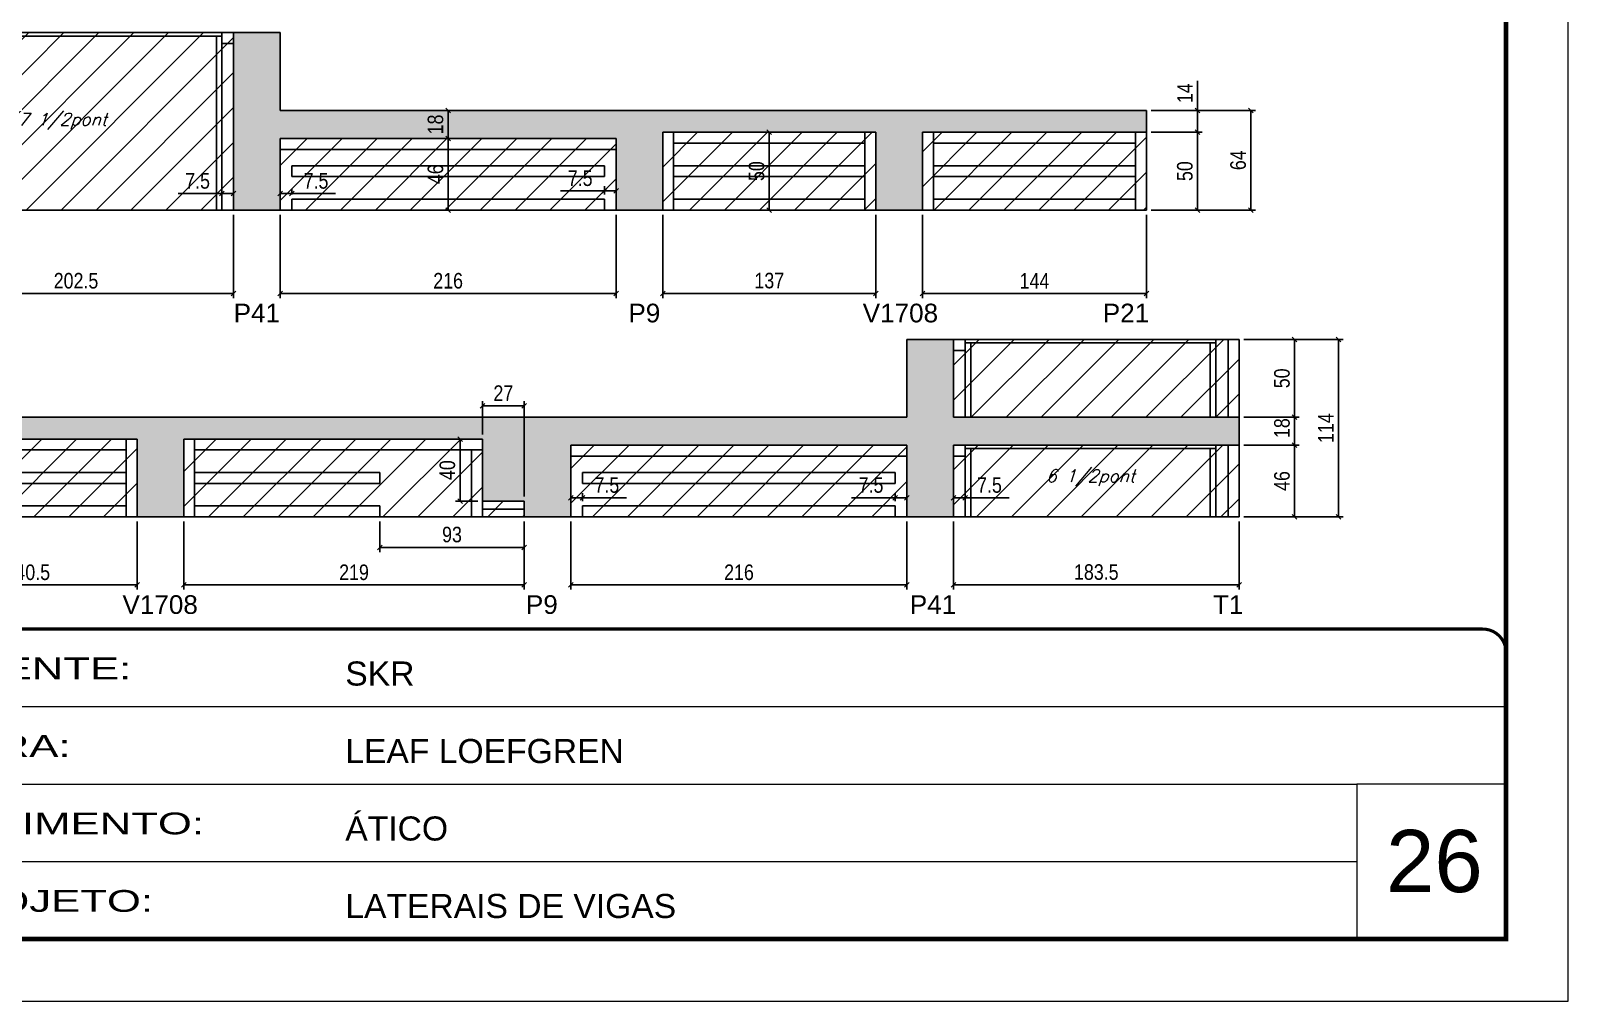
# Model space of a CAD drawing. Extents: x 3309 to 10008, y -2522 to 14608.
# Drawn here: x 5404 to 6393, y 6666 to 7290 of the extents above; entities that cross this region are included whole.
import ezdxf

# ---------------------------------------------------------------- set-up
doc = ezdxf.new("R2010")
doc.units = 0
doc.linetypes.add('CONTINUO', pattern=[0])
doc.linetypes.add('DASHED', pattern=[0.75, 0.5, -0.25])
for name, color, linetype in [('5', 5, 'Continuous'), ('COTA', 241, 'Continuous'), ('Painéis', 200, 'Continuous'), ('SARR_2.2x10', 60, 'Continuous'), ('SARR_2.2x7', 40, 'Continuous'), ('SARR_3.5x7', 81, 'Continuous'), ('texto', 7, 'Continuous')]:
    doc.layers.add(name, color=color, linetype=linetype)
for name, color, linetype, lineweight in [('CARIMBO', 255, 'Continuous', 9), ('Folhas', 255, 'Continuous', 9), ('Hachura', 251, 'Continuous', 9), ('SARRAFO DE PRESSAO', 251, 'DASHED', 9)]:
    doc.layers.add(name, color=color, linetype=linetype, lineweight=lineweight)
doc.styles.add('ARIAL', font='arial.ttf')
doc.styles.add('COTA TECNICA', font='techl___.ttf', dxfattribs={"height": 10})
doc.styles.add('Romans', font='romans.shx')
doc.styles.get("Standard").update_dxf_attribs({"font": 'arial.ttf'})
doc.styles.add('Tecnologia', font='')
doc.styles.get('Tecnologia').set_extended_font_data('Forgotten Futurist')
doc.dimstyles.new('PAINEL', dxfattribs={"dimtxt": 10, "dimasz": 3, "dimexe": 3, "dimexo": 3, "dimgap": 3, "dimtad": 1, "dimdec": 1, "dimzin": 12, "dimdsep": 46, "dimtxsty": 'COTA TECNICA', "dimblk1": 'OBLIQUE', "dimblk2": 'OBLIQUE', "dimsah": 1, "dimcen": 0.9, "dimclrd": 4, "dimclre": 4, "dimclrt": 240, "dimadec": 1, "dimazin": 3, "dimtfac": 1, "dimtdec": 1, "dimtmove": 0, "dimatfit": 3, "dimfxl": 1, "dimtolj": 1, "dimtzin": 12, "dimarcsym": 0})

# ---------------------------------------------------------------- blocks, each defined once
blk = doc.blocks.new('9999999999')
at = {"color": 30, "linetype": 'CONTINUO'}
for p, q in [((98564.56, 34379.64), (99583.98, 34379.64)), ((98564.56, 34329.83), (99487.98, 34329.83)), ((99583.98, 34329.83), (99487.98, 34329.83)), ((99487.98, 34329.83), (99487.98, 34230.21)), ((98564.56, 34280.02), (99487.98, 34280.02))]:
    blk.add_line(p, q, dxfattribs=at)
at = {"color": 30, "linetype": 'CONTINUO', "const_width": 2}
blk.add_lwpolyline([(99583.98, 34230.21), (99583.98, 34414.45, 0.414214), (99568.98, 34429.45), (98228.98, 34429.45, 0.414214), (98213.98, 34414.45), (98213.98, 34245.21, 0.414214), (98228.98, 34230.21), (99583.98, 34230.21)], format="xyb", dxfattribs=at)
at = {"layer": 'Folhas'}
blk.add_lwpolyline([(98138.98, 34190.21), (99623.98, 34190.21), (99623.98, 35240.21), (98138.98, 35240.21)], close=True, dxfattribs=at)
at = {"layer": 'Folhas', "color": 30, "const_width": 3}
blk.add_lwpolyline([(98213.98, 34230.21), (99583.98, 34230.21), (99583.98, 35200.21), (98213.98, 35200.21)], close=True, dxfattribs=at)
at = {"color": 7, "linetype": 'Continuous', "ltscale": 5, "style": 'ARIAL'}
for s, height, p in [('SKR', 15.483, (98837.68, 34393.13)), ('LEAF LOEFGREN', 15.4829, (98837.68, 34343.32)), ('ÁTICO', 15.483, (98837.68, 34293.51)), ('LATERAIS DE VIGAS', 15.4829, (98837.68, 34243.7))]:
    blk.add_text(s, height=height, dxfattribs=at).set_placement(p)
at = {"layer": 'Folhas', "color": 7, "style": 'Tecnologia', "width": 1.5}
for s, p in [('CLIENTE:', (98573.65, 34397.17)), ('OBRA:', (98573.65, 34347.31)), ('PAVIMENTO:', (98573.65, 34297.5)), ('PROJETO:', (98573.65, 34247.69))]:
    blk.add_text(s, height=14, dxfattribs=at).set_placement(p)
blk = doc.blocks.new('_Oblique')
at = {"color": 0, "linetype": 'ByBlock', "lineweight": -2}
blk.add_line((-0.5, -0.5), (0.5, 0.5), dxfattribs=at)
blk = doc.blocks.new('*D3385')
at = {"layer": 'COTA', "color": 4, "lineweight": -2, "transparency": 16777216}
for p, q in [((5332.18, 7172.01), (5332.18, 7118.38)), ((5534.68, 7172.01), (5534.68, 7118.38)), ((5332.18, 7121.38), (5534.68, 7121.38))]:
    blk.add_line(p, q, dxfattribs=at)
at = {"layer": 'Defpoints', "color": 0, "transparency": 16777216}
for p in [(5332.18, 7175.01), (5534.68, 7175.01), (5534.68, 7121.38)]:
    blk.add_point(p, dxfattribs=at)
at = {"layer": 'COTA', "color": 4, "lineweight": -2, "transparency": 16777216, "xscale": 3, "yscale": 3, "zscale": 3, "rotation": 180}
blk.add_blockref('_Oblique', (5332.18, 7121.38), dxfattribs=at)
at = {"layer": 'COTA', "color": 4, "lineweight": -2, "transparency": 16777216, "xscale": 3, "yscale": 3, "zscale": 3}
blk.add_blockref('_Oblique', (5534.68, 7121.38), dxfattribs=at)
at = {"layer": 'COTA', "color": 240, "transparency": 16777216, "insert": (5433.43, 7129.49), "char_height": 10, "attachment_point": 5, "style": 'COTA TECNICA'}
blk.add_mtext('\\A1;202.5', dxfattribs=at)
blk = doc.blocks.new('*D3387')
at = {"layer": 'COTA', "color": 4, "lineweight": -2, "transparency": 16777216}
for p, q in [((5564.68, 7172.01), (5564.68, 7118.38)), ((5780.68, 7172.01), (5780.68, 7118.38)), ((5780.68, 7121.38), (5564.68, 7121.38))]:
    blk.add_line(p, q, dxfattribs=at)
at = {"layer": 'Defpoints', "color": 0, "transparency": 16777216}
for p in [(5564.68, 7175.01), (5780.68, 7175.01), (5564.68, 7121.38)]:
    blk.add_point(p, dxfattribs=at)
at = {"layer": 'COTA', "color": 4, "lineweight": -2, "transparency": 16777216, "xscale": 3, "yscale": 3, "zscale": 3, "rotation": 180}
blk.add_blockref('_Oblique', (5564.68, 7121.38), dxfattribs=at)
at = {"layer": 'COTA', "color": 4, "lineweight": -2, "transparency": 16777216, "xscale": 3, "yscale": 3, "zscale": 3}
blk.add_blockref('_Oblique', (5780.68, 7121.38), dxfattribs=at)
at = {"layer": 'COTA', "color": 240, "transparency": 16777216, "insert": (5672.68, 7129.48), "char_height": 10, "attachment_point": 5, "style": 'COTA TECNICA'}
blk.add_mtext('\\A1;216', dxfattribs=at)
blk = doc.blocks.new('*D3388')
at = {"layer": 'COTA', "color": 4, "lineweight": -2, "transparency": 16777216}
for p, q in [((5773.18, 7187.28), (5745.02, 7187.28)), ((5773.18, 7185.01), (5773.18, 7190.28)), ((5780.68, 7187.28), (5773.18, 7187.28)), ((5780.68, 7185.01), (5780.68, 7190.28))]:
    blk.add_line(p, q, dxfattribs=at)
at = {"layer": 'Defpoints', "color": 0, "transparency": 16777216}
for p in [(5773.18, 7187.28), (5773.18, 7182.01), (5780.68, 7182.01)]:
    blk.add_point(p, dxfattribs=at)
at = {"layer": 'COTA', "color": 4, "lineweight": -2, "transparency": 16777216, "xscale": 3, "yscale": 3, "zscale": 3, "rotation": 180}
blk.add_blockref('_Oblique', (5773.18, 7187.28), dxfattribs=at)
at = {"layer": 'COTA', "color": 4, "lineweight": -2, "transparency": 16777216, "xscale": 3, "yscale": 3, "zscale": 3}
blk.add_blockref('_Oblique', (5780.68, 7187.28), dxfattribs=at)
at = {"layer": 'COTA', "color": 240, "transparency": 16777216, "insert": (5757.6, 7195.39), "char_height": 10, "attachment_point": 5, "style": 'COTA TECNICA'}
blk.add_mtext('\\A1;7.5', dxfattribs=at)
blk = doc.blocks.new('*D3389')
at = {"layer": 'COTA', "color": 4, "lineweight": -2, "transparency": 16777216}
for p, q in [((5810.68, 7172.01), (5810.68, 7118.38)), ((5947.68, 7172.01), (5947.68, 7118.38)), ((5947.68, 7121.38), (5810.68, 7121.38))]:
    blk.add_line(p, q, dxfattribs=at)
at = {"layer": 'Defpoints', "color": 0, "transparency": 16777216}
for p in [(5810.68, 7175.01), (5947.68, 7175.01), (5810.68, 7121.38)]:
    blk.add_point(p, dxfattribs=at)
at = {"layer": 'COTA', "color": 4, "lineweight": -2, "transparency": 16777216, "xscale": 3, "yscale": 3, "zscale": 3, "rotation": 180}
blk.add_blockref('_Oblique', (5810.68, 7121.38), dxfattribs=at)
at = {"layer": 'COTA', "color": 4, "lineweight": -2, "transparency": 16777216, "xscale": 3, "yscale": 3, "zscale": 3}
blk.add_blockref('_Oblique', (5947.68, 7121.38), dxfattribs=at)
at = {"layer": 'COTA', "color": 240, "transparency": 16777216, "insert": (5879.18, 7129.6), "char_height": 10, "attachment_point": 5, "style": 'COTA TECNICA'}
blk.add_mtext('\\A1;137', dxfattribs=at)
blk = doc.blocks.new('*D3390')
at = {"layer": 'COTA', "color": 4, "lineweight": -2, "transparency": 16777216}
for p, q in [((5977.68, 7172.01), (5977.68, 7118.38)), ((6121.68, 7172.01), (6121.68, 7118.38)), ((6121.68, 7121.38), (5977.68, 7121.38))]:
    blk.add_line(p, q, dxfattribs=at)
at = {"layer": 'Defpoints', "color": 0, "transparency": 16777216}
for p in [(5977.68, 7175.01), (6121.68, 7175.01), (5977.68, 7121.38)]:
    blk.add_point(p, dxfattribs=at)
at = {"layer": 'COTA', "color": 4, "lineweight": -2, "transparency": 16777216, "xscale": 3, "yscale": 3, "zscale": 3, "rotation": 180}
blk.add_blockref('_Oblique', (5977.68, 7121.38), dxfattribs=at)
at = {"layer": 'COTA', "color": 4, "lineweight": -2, "transparency": 16777216, "xscale": 3, "yscale": 3, "zscale": 3}
blk.add_blockref('_Oblique', (6121.68, 7121.38), dxfattribs=at)
at = {"layer": 'COTA', "color": 240, "transparency": 16777216, "insert": (6049.68, 7129.46), "char_height": 10, "attachment_point": 5, "style": 'COTA TECNICA'}
blk.add_mtext('\\A1;144', dxfattribs=at)
blk = doc.blocks.new('*D3391')
at = {"layer": 'COTA', "color": 4, "lineweight": -2, "transparency": 16777216}
for p, q in [((6124.68, 7225.01), (6157.51, 7225.01)), ((6154.51, 7175.01), (6154.51, 7225.01)), ((6124.68, 7175.01), (6157.51, 7175.01))]:
    blk.add_line(p, q, dxfattribs=at)
at = {"layer": 'Defpoints', "color": 0, "transparency": 16777216}
for p in [(6121.68, 7225.01), (6154.51, 7225.01), (6121.68, 7175.01)]:
    blk.add_point(p, dxfattribs=at)
at = {"layer": 'COTA', "color": 4, "lineweight": -2, "transparency": 16777216, "xscale": 3, "yscale": 3, "zscale": 3}
for p, rotation in [((6154.51, 7225.01), 90), ((6154.51, 7175.01), 270)]:
    blk.add_blockref('_Oblique', p, dxfattribs=dict(at, rotation=rotation))
at = {"layer": 'COTA', "color": 240, "transparency": 16777216, "insert": (6146.4, 7200.01), "char_height": 10, "attachment_point": 5, "rotation": 90, "style": 'COTA TECNICA'}
blk.add_mtext('\\A1;50', dxfattribs=at)
blk = doc.blocks.new('*D3392')
at = {"layer": 'COTA', "color": 4, "lineweight": -2, "transparency": 16777216}
for p, q in [((6154.51, 7239.01), (6154.51, 7258.12)), ((6124.68, 7239.01), (6157.51, 7239.01)), ((6154.51, 7225.01), (6154.51, 7239.01)), ((6124.68, 7225.01), (6157.51, 7225.01))]:
    blk.add_line(p, q, dxfattribs=at)
at = {"layer": 'Defpoints', "color": 0, "transparency": 16777216}
for p in [(6121.68, 7239.01), (6154.51, 7239.01), (6121.68, 7225.01)]:
    blk.add_point(p, dxfattribs=at)
at = {"layer": 'COTA', "color": 4, "lineweight": -2, "transparency": 16777216, "xscale": 3, "yscale": 3, "zscale": 3}
for p, rotation in [((6154.51, 7239.01), 90), ((6154.51, 7225.01), 270)]:
    blk.add_blockref('_Oblique', p, dxfattribs=dict(at, rotation=rotation))
at = {"layer": 'COTA', "color": 240, "transparency": 16777216, "insert": (6146.44, 7250.07), "char_height": 10, "attachment_point": 5, "rotation": 90, "style": 'COTA TECNICA'}
blk.add_mtext('\\A1;14', dxfattribs=at)
blk = doc.blocks.new('*D3393')
at = {"layer": 'COTA', "color": 4, "lineweight": -2, "transparency": 16777216}
for p, q in [((6124.68, 7239.01), (6191.75, 7239.01)), ((6188.75, 7175.01), (6188.75, 7239.01)), ((6124.68, 7175.01), (6191.75, 7175.01))]:
    blk.add_line(p, q, dxfattribs=at)
at = {"layer": 'Defpoints', "color": 0, "transparency": 16777216}
for p in [(6121.68, 7239.01), (6188.75, 7239.01), (6121.68, 7175.01)]:
    blk.add_point(p, dxfattribs=at)
at = {"layer": 'COTA', "color": 4, "lineweight": -2, "transparency": 16777216, "xscale": 3, "yscale": 3, "zscale": 3}
for p, rotation in [((6188.75, 7239.01), 90), ((6188.75, 7175.01), 270)]:
    blk.add_blockref('_Oblique', p, dxfattribs=dict(at, rotation=rotation))
at = {"layer": 'COTA', "color": 240, "transparency": 16777216, "insert": (6180.65, 7207.01), "char_height": 10, "attachment_point": 5, "rotation": 90, "style": 'COTA TECNICA'}
blk.add_mtext('\\A1;64', dxfattribs=at)
blk = doc.blocks.new('*D3394')
at = {"layer": 'COTA', "color": 4, "lineweight": -2, "transparency": 16777216}
blk.add_line((5672.68, 7175.01), (5672.68, 7221.01), dxfattribs=at)
at = {"layer": 'Defpoints', "color": 0, "transparency": 16777216}
for p in [(5672.68, 7221.01), (5672.68, 7221.01), (5672.68, 7175.01)]:
    blk.add_point(p, dxfattribs=at)
at = {"layer": 'COTA', "color": 4, "lineweight": -2, "transparency": 16777216, "xscale": 3, "yscale": 3, "zscale": 3}
for p, rotation in [((5672.68, 7221.01), 90), ((5672.68, 7175.01), 270)]:
    blk.add_blockref('_Oblique', p, dxfattribs=dict(at, rotation=rotation))
at = {"layer": 'COTA', "color": 240, "transparency": 16777216, "insert": (5664.57, 7198.01), "char_height": 10, "attachment_point": 5, "rotation": 90, "style": 'COTA TECNICA'}
blk.add_mtext('\\A1;46', dxfattribs=at)
blk = doc.blocks.new('*D3395')
at = {"layer": 'COTA', "color": 4, "lineweight": -2, "transparency": 16777216}
blk.add_line((5672.68, 7221.01), (5672.68, 7239.01), dxfattribs=at)
at = {"layer": 'Defpoints', "color": 0, "transparency": 16777216}
for p in [(5672.68, 7239.01), (5672.68, 7239.01), (5672.68, 7221.01)]:
    blk.add_point(p, dxfattribs=at)
at = {"layer": 'COTA', "color": 4, "lineweight": -2, "transparency": 16777216, "xscale": 3, "yscale": 3, "zscale": 3}
for p, rotation in [((5672.68, 7239.01), 90), ((5672.68, 7221.01), 270)]:
    blk.add_blockref('_Oblique', p, dxfattribs=dict(at, rotation=rotation))
at = {"layer": 'COTA', "color": 240, "transparency": 16777216, "insert": (5664.58, 7230.01), "char_height": 10, "attachment_point": 5, "rotation": 90, "style": 'COTA TECNICA'}
blk.add_mtext('\\A1;18', dxfattribs=at)
blk = doc.blocks.new('*D3396')
at = {"layer": 'COTA', "color": 4, "lineweight": -2, "transparency": 16777216}
blk.add_line((5879.18, 7175.01), (5879.18, 7225.01), dxfattribs=at)
at = {"layer": 'Defpoints', "color": 0, "transparency": 16777216}
for p in [(5879.18, 7225.01), (5879.18, 7225.01), (5879.18, 7175.01)]:
    blk.add_point(p, dxfattribs=at)
at = {"layer": 'COTA', "color": 4, "lineweight": -2, "transparency": 16777216, "xscale": 3, "yscale": 3, "zscale": 3}
for p, rotation in [((5879.18, 7225.01), 90), ((5879.18, 7175.01), 270)]:
    blk.add_blockref('_Oblique', p, dxfattribs=dict(at, rotation=rotation))
at = {"layer": 'COTA', "color": 240, "transparency": 16777216, "insert": (5871.07, 7200.01), "char_height": 10, "attachment_point": 5, "rotation": 90, "style": 'COTA TECNICA'}
blk.add_mtext('\\A1;50', dxfattribs=at)
blk = doc.blocks.new('*D3397')
at = {"layer": 'COTA', "color": 4, "lineweight": -2, "transparency": 16777216}
for p, q in [((5997.68, 6974.81), (5997.68, 6930.99)), ((6181.18, 6974.81), (6181.18, 6930.99)), ((6181.18, 6933.99), (5997.68, 6933.99))]:
    blk.add_line(p, q, dxfattribs=at)
at = {"layer": 'Defpoints', "color": 0, "transparency": 16777216}
for p in [(5997.68, 6977.81), (6181.18, 6977.81), (5997.68, 6933.99)]:
    blk.add_point(p, dxfattribs=at)
at = {"layer": 'COTA', "color": 4, "lineweight": -2, "transparency": 16777216, "xscale": 3, "yscale": 3, "zscale": 3, "rotation": 180}
blk.add_blockref('_Oblique', (5997.68, 6933.99), dxfattribs=at)
at = {"layer": 'COTA', "color": 4, "lineweight": -2, "transparency": 16777216, "xscale": 3, "yscale": 3, "zscale": 3}
blk.add_blockref('_Oblique', (6181.18, 6933.99), dxfattribs=at)
at = {"layer": 'COTA', "color": 240, "transparency": 16777216, "insert": (6089.43, 6942.23), "char_height": 10, "attachment_point": 5, "style": 'COTA TECNICA'}
blk.add_mtext('\\A1;183.5', dxfattribs=at)
blk = doc.blocks.new('*D3398')
at = {"layer": 'COTA', "color": 4, "lineweight": -2, "transparency": 16777216}
for p, q in [((6184.18, 7023.81), (6219.93, 7023.81)), ((6216.93, 6977.81), (6216.93, 7023.81)), ((6184.18, 6977.81), (6219.93, 6977.81))]:
    blk.add_line(p, q, dxfattribs=at)
at = {"layer": 'Defpoints', "color": 0, "transparency": 16777216}
for p in [(6181.18, 7023.81), (6216.93, 7023.81), (6181.18, 6977.81)]:
    blk.add_point(p, dxfattribs=at)
at = {"layer": 'COTA', "color": 4, "lineweight": -2, "transparency": 16777216, "xscale": 3, "yscale": 3, "zscale": 3}
for p, rotation in [((6216.93, 7023.81), 90), ((6216.93, 6977.81), 270)]:
    blk.add_blockref('_Oblique', p, dxfattribs=dict(at, rotation=rotation))
at = {"layer": 'COTA', "color": 240, "transparency": 16777216, "insert": (6208.83, 7000.81), "char_height": 10, "attachment_point": 5, "rotation": 90, "style": 'COTA TECNICA'}
blk.add_mtext('\\A1;46', dxfattribs=at)
blk = doc.blocks.new('*D3413')
at = {"layer": 'COTA', "color": 4, "lineweight": -2, "transparency": 16777216}
for p, q in [((5751.68, 6974.81), (5751.68, 6930.99)), ((5967.68, 6974.81), (5967.68, 6930.99)), ((5751.68, 6933.99), (5967.68, 6933.99))]:
    blk.add_line(p, q, dxfattribs=at)
at = {"layer": 'Defpoints', "color": 0, "transparency": 16777216}
for p in [(5751.68, 6977.81), (5967.68, 6977.81), (5967.68, 6933.99)]:
    blk.add_point(p, dxfattribs=at)
at = {"layer": 'COTA', "color": 4, "lineweight": -2, "transparency": 16777216, "xscale": 3, "yscale": 3, "zscale": 3, "rotation": 180}
blk.add_blockref('_Oblique', (5751.68, 6933.99), dxfattribs=at)
at = {"layer": 'COTA', "color": 4, "lineweight": -2, "transparency": 16777216, "xscale": 3, "yscale": 3, "zscale": 3}
blk.add_blockref('_Oblique', (5967.68, 6933.99), dxfattribs=at)
at = {"layer": 'COTA', "color": 240, "transparency": 16777216, "insert": (5859.68, 6942.09), "char_height": 10, "attachment_point": 5, "style": 'COTA TECNICA'}
blk.add_mtext('\\A1;216', dxfattribs=at)
blk = doc.blocks.new('*D3414')
at = {"layer": 'COTA', "color": 4, "lineweight": -2, "transparency": 16777216}
for p, q in [((5751.68, 6987.81), (5751.68, 6993.08)), ((5751.68, 6990.08), (5759.18, 6990.08)), ((5759.18, 6987.81), (5759.18, 6993.08)), ((5759.18, 6990.08), (5787.33, 6990.08))]:
    blk.add_line(p, q, dxfattribs=at)
at = {"layer": 'Defpoints', "color": 0, "transparency": 16777216}
for p in [(5759.18, 6990.08), (5751.68, 6984.81), (5759.18, 6984.81)]:
    blk.add_point(p, dxfattribs=at)
at = {"layer": 'COTA', "color": 4, "lineweight": -2, "transparency": 16777216, "xscale": 3, "yscale": 3, "zscale": 3, "rotation": 180}
blk.add_blockref('_Oblique', (5751.68, 6990.08), dxfattribs=at)
at = {"layer": 'COTA', "color": 4, "lineweight": -2, "transparency": 16777216, "xscale": 3, "yscale": 3, "zscale": 3}
blk.add_blockref('_Oblique', (5759.18, 6990.08), dxfattribs=at)
at = {"layer": 'COTA', "color": 240, "transparency": 16777216, "insert": (5774.75, 6998.19), "char_height": 10, "attachment_point": 5, "style": 'COTA TECNICA'}
blk.add_mtext('\\A1;7.5', dxfattribs=at)
blk = doc.blocks.new('*D3415')
at = {"layer": 'COTA', "color": 4, "lineweight": -2, "transparency": 16777216}
for p, q in [((5502.68, 6974.81), (5502.68, 6930.99)), ((5721.68, 6974.81), (5721.68, 6930.99)), ((5502.68, 6933.99), (5721.68, 6933.99))]:
    blk.add_line(p, q, dxfattribs=at)
at = {"layer": 'Defpoints', "color": 0, "transparency": 16777216}
for p in [(5502.68, 6977.81), (5721.68, 6977.81), (5721.68, 6933.99)]:
    blk.add_point(p, dxfattribs=at)
at = {"layer": 'COTA', "color": 4, "lineweight": -2, "transparency": 16777216, "xscale": 3, "yscale": 3, "zscale": 3, "rotation": 180}
blk.add_blockref('_Oblique', (5502.68, 6933.99), dxfattribs=at)
at = {"layer": 'COTA', "color": 4, "lineweight": -2, "transparency": 16777216, "xscale": 3, "yscale": 3, "zscale": 3}
blk.add_blockref('_Oblique', (5721.68, 6933.99), dxfattribs=at)
at = {"layer": 'COTA', "color": 240, "transparency": 16777216, "insert": (5612.18, 6942.08), "char_height": 10, "attachment_point": 5, "style": 'COTA TECNICA'}
blk.add_mtext('\\A1;219', dxfattribs=at)
blk = doc.blocks.new('*D3416')
at = {"layer": 'COTA', "color": 4, "lineweight": -2, "transparency": 16777216}
for p, q in [((5332.18, 6974.81), (5332.18, 6930.99)), ((5472.68, 6974.81), (5472.68, 6930.99)), ((5332.18, 6933.99), (5472.68, 6933.99))]:
    blk.add_line(p, q, dxfattribs=at)
at = {"layer": 'Defpoints', "color": 0, "transparency": 16777216}
for p in [(5332.18, 6977.81), (5472.68, 6977.81), (5472.68, 6933.99)]:
    blk.add_point(p, dxfattribs=at)
at = {"layer": 'COTA', "color": 4, "lineweight": -2, "transparency": 16777216, "xscale": 3, "yscale": 3, "zscale": 3, "rotation": 180}
blk.add_blockref('_Oblique', (5332.18, 6933.99), dxfattribs=at)
at = {"layer": 'COTA', "color": 4, "lineweight": -2, "transparency": 16777216, "xscale": 3, "yscale": 3, "zscale": 3}
blk.add_blockref('_Oblique', (5472.68, 6933.99), dxfattribs=at)
at = {"layer": 'COTA', "color": 240, "transparency": 16777216, "insert": (5402.43, 6942.1), "char_height": 10, "attachment_point": 5, "style": 'COTA TECNICA'}
blk.add_mtext('\\A1;140.5', dxfattribs=at)
blk = doc.blocks.new('*D3420')
at = {"layer": 'COTA', "color": 4, "lineweight": -2, "transparency": 16777216}
for p, q in [((5527.18, 7178.01), (5527.18, 7188.55)), ((5534.68, 7178.01), (5534.68, 7188.55)), ((5527.18, 7185.55), (5499.02, 7185.55)), ((5534.68, 7185.55), (5527.18, 7185.55))]:
    blk.add_line(p, q, dxfattribs=at)
at = {"layer": 'Defpoints', "color": 0, "transparency": 16777216}
for p in [(5527.18, 7185.55), (5527.18, 7175.01), (5534.68, 7175.01)]:
    blk.add_point(p, dxfattribs=at)
at = {"layer": 'COTA', "color": 4, "lineweight": -2, "transparency": 16777216, "xscale": 3, "yscale": 3, "zscale": 3, "rotation": 180}
blk.add_blockref('_Oblique', (5527.18, 7185.55), dxfattribs=at)
at = {"layer": 'COTA', "color": 4, "lineweight": -2, "transparency": 16777216, "xscale": 3, "yscale": 3, "zscale": 3}
blk.add_blockref('_Oblique', (5534.68, 7185.55), dxfattribs=at)
at = {"layer": 'COTA', "color": 240, "transparency": 16777216, "insert": (5511.6, 7193.66), "char_height": 10, "attachment_point": 5, "style": 'COTA TECNICA'}
blk.add_mtext('\\A1;7.5', dxfattribs=at)
blk = doc.blocks.new('*D3421')
at = {"layer": 'COTA', "color": 4, "lineweight": -2, "transparency": 16777216}
for p, q in [((5564.68, 7178.01), (5564.68, 7188.55)), ((5572.18, 7185.01), (5572.18, 7188.55)), ((5564.68, 7185.55), (5572.18, 7185.55)), ((5572.18, 7185.55), (5600.33, 7185.55))]:
    blk.add_line(p, q, dxfattribs=at)
at = {"layer": 'Defpoints', "color": 0, "transparency": 16777216}
for p in [(5572.18, 7185.55), (5572.18, 7182.01), (5564.68, 7175.01)]:
    blk.add_point(p, dxfattribs=at)
at = {"layer": 'COTA', "color": 4, "lineweight": -2, "transparency": 16777216, "xscale": 3, "yscale": 3, "zscale": 3, "rotation": 180}
blk.add_blockref('_Oblique', (5564.68, 7185.55), dxfattribs=at)
at = {"layer": 'COTA', "color": 4, "lineweight": -2, "transparency": 16777216, "xscale": 3, "yscale": 3, "zscale": 3}
blk.add_blockref('_Oblique', (5572.18, 7185.55), dxfattribs=at)
at = {"layer": 'COTA', "color": 240, "transparency": 16777216, "insert": (5587.75, 7193.66), "char_height": 10, "attachment_point": 5, "style": 'COTA TECNICA'}
blk.add_mtext('\\A1;7.5', dxfattribs=at)
blk = doc.blocks.new('*D3422')
at = {"layer": 'COTA', "color": 4, "lineweight": -2, "transparency": 16777216}
for p, q in [((5628.68, 6974.81), (5628.68, 6955.1)), ((5721.68, 6974.81), (5721.68, 6955.1)), ((5628.68, 6958.1), (5721.68, 6958.1))]:
    blk.add_line(p, q, dxfattribs=at)
at = {"layer": 'Defpoints', "color": 0, "transparency": 16777216}
for p in [(5628.68, 6977.81), (5721.68, 6977.81), (5721.68, 6958.1)]:
    blk.add_point(p, dxfattribs=at)
at = {"layer": 'COTA', "color": 4, "lineweight": -2, "transparency": 16777216, "xscale": 3, "yscale": 3, "zscale": 3, "rotation": 180}
blk.add_blockref('_Oblique', (5628.68, 6958.1), dxfattribs=at)
at = {"layer": 'COTA', "color": 4, "lineweight": -2, "transparency": 16777216, "xscale": 3, "yscale": 3, "zscale": 3}
blk.add_blockref('_Oblique', (5721.68, 6958.1), dxfattribs=at)
at = {"layer": 'COTA', "color": 240, "transparency": 16777216, "insert": (5675.18, 6966.35), "char_height": 10, "attachment_point": 5, "style": 'COTA TECNICA'}
blk.add_mtext('\\A1;93', dxfattribs=at)
blk = doc.blocks.new('*D3423')
at = {"layer": 'COTA', "color": 4, "lineweight": -2, "transparency": 16777216}
for p, q in [((5694.68, 7030.81), (5694.68, 7052.21)), ((5721.68, 7049.21), (5694.68, 7049.21)), ((5721.68, 6990.81), (5721.68, 7052.21))]:
    blk.add_line(p, q, dxfattribs=at)
at = {"layer": 'Defpoints', "color": 0, "transparency": 16777216}
for p in [(5694.68, 7049.21), (5694.68, 7027.81), (5721.68, 6987.81)]:
    blk.add_point(p, dxfattribs=at)
at = {"layer": 'COTA', "color": 4, "lineweight": -2, "transparency": 16777216, "xscale": 3, "yscale": 3, "zscale": 3, "rotation": 180}
blk.add_blockref('_Oblique', (5694.68, 7049.21), dxfattribs=at)
at = {"layer": 'COTA', "color": 4, "lineweight": -2, "transparency": 16777216, "xscale": 3, "yscale": 3, "zscale": 3}
blk.add_blockref('_Oblique', (5721.68, 7049.21), dxfattribs=at)
at = {"layer": 'COTA', "color": 240, "transparency": 16777216, "insert": (5708.18, 7057.29), "char_height": 10, "attachment_point": 5, "style": 'COTA TECNICA'}
blk.add_mtext('\\A1;27', dxfattribs=at)
blk = doc.blocks.new('*D3424')
at = {"layer": 'COTA', "color": 4, "lineweight": -2, "transparency": 16777216}
for p, q in [((5691.68, 7027.81), (5677.32, 7027.81)), ((5680.32, 6987.81), (5680.32, 7027.81)), ((5691.68, 6987.81), (5677.32, 6987.81))]:
    blk.add_line(p, q, dxfattribs=at)
at = {"layer": 'Defpoints', "color": 0, "transparency": 16777216}
for p in [(5680.32, 7027.81), (5694.68, 7027.81), (5694.68, 6987.81)]:
    blk.add_point(p, dxfattribs=at)
at = {"layer": 'COTA', "color": 4, "lineweight": -2, "transparency": 16777216, "xscale": 3, "yscale": 3, "zscale": 3}
for p, rotation in [((5680.32, 7027.81), 90), ((5680.32, 6987.81), 270)]:
    blk.add_blockref('_Oblique', p, dxfattribs=dict(at, rotation=rotation))
at = {"layer": 'COTA', "color": 240, "transparency": 16777216, "insert": (5672.21, 7007.81), "char_height": 10, "attachment_point": 5, "rotation": 90, "style": 'COTA TECNICA'}
blk.add_mtext('\\A1;40', dxfattribs=at)
blk = doc.blocks.new('*D3425')
at = {"layer": 'COTA', "color": 4, "lineweight": -2, "transparency": 16777216}
for p, q in [((6184.18, 7041.81), (6219.93, 7041.81)), ((6216.93, 7041.81), (6216.93, 7023.81)), ((6184.18, 7023.81), (6219.93, 7023.81))]:
    blk.add_line(p, q, dxfattribs=at)
at = {"layer": 'Defpoints', "color": 0, "transparency": 16777216}
for p in [(6181.18, 7041.81), (6181.18, 7023.81), (6216.93, 7023.81)]:
    blk.add_point(p, dxfattribs=at)
at = {"layer": 'COTA', "color": 4, "lineweight": -2, "transparency": 16777216, "xscale": 3, "yscale": 3, "zscale": 3}
for p, rotation in [((6216.93, 7041.81), 90), ((6216.93, 7023.81), 270)]:
    blk.add_blockref('_Oblique', p, dxfattribs=dict(at, rotation=rotation))
at = {"layer": 'COTA', "color": 240, "transparency": 16777216, "insert": (6208.83, 7034.81), "char_height": 10, "attachment_point": 5, "rotation": 90, "style": 'COTA TECNICA'}
blk.add_mtext('\\A1;18', dxfattribs=at)
blk = doc.blocks.new('*D3426')
at = {"layer": 'COTA', "color": 4, "lineweight": -2, "transparency": 16777216}
for p, q in [((6184.18, 7091.81), (6219.93, 7091.81)), ((6216.93, 7041.81), (6216.93, 7091.81)), ((6184.18, 7041.81), (6219.93, 7041.81))]:
    blk.add_line(p, q, dxfattribs=at)
at = {"layer": 'Defpoints', "color": 0, "transparency": 16777216}
for p in [(6181.18, 7091.81), (6216.93, 7091.81), (6181.18, 7041.81)]:
    blk.add_point(p, dxfattribs=at)
at = {"layer": 'COTA', "color": 4, "lineweight": -2, "transparency": 16777216, "xscale": 3, "yscale": 3, "zscale": 3}
for p, rotation in [((6216.93, 7091.81), 90), ((6216.93, 7041.81), 270)]:
    blk.add_blockref('_Oblique', p, dxfattribs=dict(at, rotation=rotation))
at = {"layer": 'COTA', "color": 240, "transparency": 16777216, "insert": (6208.82, 7066.81), "char_height": 10, "attachment_point": 5, "rotation": 90, "style": 'COTA TECNICA'}
blk.add_mtext('\\A1;50', dxfattribs=at)
blk = doc.blocks.new('*D3427')
at = {"layer": 'COTA', "color": 4, "lineweight": -2, "transparency": 16777216}
for p, q in [((6184.18, 7091.81), (6248.07, 7091.81)), ((6245.07, 6977.81), (6245.07, 7091.81)), ((6184.18, 6977.81), (6248.07, 6977.81))]:
    blk.add_line(p, q, dxfattribs=at)
at = {"layer": 'Defpoints', "color": 0, "transparency": 16777216}
for p in [(6181.18, 7091.81), (6245.07, 7091.81), (6181.18, 6977.81)]:
    blk.add_point(p, dxfattribs=at)
at = {"layer": 'COTA', "color": 4, "lineweight": -2, "transparency": 16777216, "xscale": 3, "yscale": 3, "zscale": 3}
for p, rotation in [((6245.07, 7091.81), 90), ((6245.07, 6977.81), 270)]:
    blk.add_blockref('_Oblique', p, dxfattribs=dict(at, rotation=rotation))
at = {"layer": 'COTA', "color": 240, "transparency": 16777216, "insert": (6237, 7034.81), "char_height": 10, "attachment_point": 5, "rotation": 90, "style": 'COTA TECNICA'}
blk.add_mtext('\\A1;114', dxfattribs=at)
blk = doc.blocks.new('*D3382')
at = {"layer": 'COTA', "color": 4, "lineweight": -2, "transparency": 16777216}
for p, q in [((5960.18, 6990.08), (5932.02, 6990.08)), ((5960.18, 6987.81), (5960.18, 6993.08)), ((5967.68, 6990.08), (5960.18, 6990.08)), ((5967.68, 6987.81), (5967.68, 6993.08))]:
    blk.add_line(p, q, dxfattribs=at)
at = {"layer": 'Defpoints', "color": 0, "transparency": 16777216}
for p in [(5960.18, 6990.08), (5960.18, 6984.81), (5967.68, 6984.81)]:
    blk.add_point(p, dxfattribs=at)
at = {"layer": 'COTA', "color": 4, "lineweight": -2, "transparency": 16777216, "xscale": 3, "yscale": 3, "zscale": 3, "rotation": 180}
blk.add_blockref('_Oblique', (5960.18, 6990.08), dxfattribs=at)
at = {"layer": 'COTA', "color": 4, "lineweight": -2, "transparency": 16777216, "xscale": 3, "yscale": 3, "zscale": 3}
blk.add_blockref('_Oblique', (5967.68, 6990.08), dxfattribs=at)
at = {"layer": 'COTA', "color": 240, "transparency": 16777216, "insert": (5944.6, 6998.19), "char_height": 10, "attachment_point": 5, "style": 'COTA TECNICA'}
blk.add_mtext('\\A1;7.5', dxfattribs=at)
blk = doc.blocks.new('*D3383')
at = {"layer": 'COTA', "color": 4, "lineweight": -2, "transparency": 16777216}
for p, q in [((5997.68, 6987.81), (5997.68, 6993.08)), ((5997.68, 6990.08), (6005.18, 6990.08)), ((6005.18, 6987.81), (6005.18, 6993.08)), ((6005.18, 6990.08), (6033.33, 6990.08))]:
    blk.add_line(p, q, dxfattribs=at)
at = {"layer": 'Defpoints', "color": 0, "transparency": 16777216}
for p in [(6005.18, 6990.08), (5997.68, 6984.81), (6005.18, 6984.81)]:
    blk.add_point(p, dxfattribs=at)
at = {"layer": 'COTA', "color": 4, "lineweight": -2, "transparency": 16777216, "xscale": 3, "yscale": 3, "zscale": 3, "rotation": 180}
blk.add_blockref('_Oblique', (5997.68, 6990.08), dxfattribs=at)
at = {"layer": 'COTA', "color": 4, "lineweight": -2, "transparency": 16777216, "xscale": 3, "yscale": 3, "zscale": 3}
blk.add_blockref('_Oblique', (6005.18, 6990.08), dxfattribs=at)
at = {"layer": 'COTA', "color": 240, "transparency": 16777216, "insert": (6020.75, 6998.19), "char_height": 10, "attachment_point": 5, "style": 'COTA TECNICA'}
blk.add_mtext('\\A1;7.5', dxfattribs=at)

msp = doc.modelspace()

# ---------------------------------------------------------------- hatches: boundary and pattern name
at = {"layer": 'COTA'}
h = msp.add_hatch(dxfattribs=at)
h.set_pattern_fill('AR-CONC', color=256, scale=0.03)
h.set_pattern_definition([(50, (0, -326.987), (5.46554, -0.4781726), [0.5715, -6.2865]), (355, (0, -326.987), (-1.0573026, 5.7317054), [0.4572, -5.0292175]), (100.451445, (0.4555, -327.027), (4.4082374, 5.2535326), [0.4857003, -5.3427073]), (46.1842, (0, -325.463), (8.132371, -1.26127), [0.85725, -9.42975]), (96.63556, (0.678, -325.568), (7.122124, 7.422784), [0.728551, -8.014068]), (351.18415, (0, -325.463), (7.122124, 7.422784), [0.685799, -7.543792]), (21, (0.762, -325.844), (4.5484317, -3.067956), [0.5715, -6.2865]), (326, (0.762, -325.844), (1.854061, 5.525639), [0.4572, -5.0292]), (71.451445, (1.141, -326.1), (6.4024926, 2.457683), [0.4857003, -5.342698]), (37.5, (0, -326.9871), (0.0926581, 2.53665117), [0, -4.96824, 0, -5.1054, 0, -5.04825]), (7.5, (0, -326.987), (2.0045899, 3.00541724), [0, -2.91084, 0, -4.85394, 0, -1.92405]), (327.5, (-1.6993, -326.9871), (4.06771786, -0.1718623), [0, -1.905, 0, -5.9436, 0, -7.8867]), (317.5, (-2.4613, -326.987), (4.4438754, 0.7627947), [0, -2.4765, 0, -3.94716, 0, -5.6007])])
h.paths.add_polyline_path([(5780.68, 7175.01), (5810.68, 7175.01), (5810.68, 7225.01), (5947.68, 7225.01), (5947.68, 7175.01), (5977.68, 7175.01), (5977.68, 7225.01), (6121.68, 7225.01), (6121.68, 7239.01), (5564.68, 7239.01), (5564.68, 7289.01), (5534.68, 7289.01), (5534.68, 7175.01), (5564.68, 7175.01), (5564.68, 7221.01), (5780.68, 7221.01)])
h = msp.add_hatch(dxfattribs=at)
h.set_pattern_fill('AR-CONC', color=256, scale=0.03)
h.set_pattern_definition([(50, (0, -259.2366), (5.46554, -0.4781726), [0.5715, -6.2865]), (355, (0, -259.2366), (-1.0573026, 5.7317054), [0.4572, -5.0292175]), (100.451445, (0.4555, -259.2764), (4.4082374, 5.2535326), [0.4857003, -5.3427073]), (46.1842, (0, -257.7126), (8.132371, -1.26127), [0.85725, -9.42975]), (96.63556, (0.678, -257.818), (7.122124, 7.422784), [0.728551, -8.014068]), (351.18415, (0, -257.7126), (7.122124, 7.422784), [0.685799, -7.543792]), (21, (0.762, -258.0936), (4.5484317, -3.067956), [0.5715, -6.2865]), (326, (0.762, -258.0936), (1.854061, 5.525639), [0.4572, -5.0292]), (71.451445, (1.141, -258.349), (6.4024926, 2.457683), [0.4857003, -5.342698]), (37.5, (0, -259.2366), (0.0926581, 2.53665117), [0, -4.96824, 0, -5.1054, 0, -5.04825]), (7.5, (0, -259.2366), (2.0045899, 3.00541724), [0, -2.91084, 0, -4.85394, 0, -1.92405]), (327.5, (-1.6993, -259.2366), (4.06771786, -0.1718623), [0, -1.905, 0, -5.9436, 0, -7.8867]), (317.5, (-2.4613, -259.2366), (4.4438754, 0.7627947), [0, -2.4765, 0, -3.94716, 0, -5.6007])])
h.paths.add_polyline_path([(5997.68, 7023.81), (6181.18, 7023.81), (6181.18, 7041.81), (5997.68, 7041.81), (5997.68, 7091.81), (5967.68, 7091.81), (5967.68, 7041.81), (5332.18, 7041.81), (5332.18, 7027.81), (5472.68, 7027.81), (5472.68, 6977.81), (5502.68, 6977.81), (5502.68, 7027.81), (5694.68, 7027.81), (5694.68, 6987.81), (5721.68, 6987.81), (5721.68, 6977.81), (5751.68, 6977.81), (5751.68, 7023.81), (5967.68, 7023.81), (5967.68, 6977.81), (5997.68, 6977.81)])
at = {"layer": 'Hachura', "linetype": 'ByBlock'}
h = msp.add_hatch(dxfattribs=at)
h.set_pattern_fill('ANSI31', color=256, scale=5)
h.paths.add_polyline_path([(5534.68, 7175.01), (5534.68, 7289.01), (5332.18, 7289.01), (5332.18, 7175.01)])
h.paths.add_polyline_path([(5564.68, 7221.01), (5564.68, 7175.01), (5780.68, 7175.01), (5780.68, 7221.01)])
h.paths.add_polyline_path([(5810.68, 7225.01), (5810.68, 7175.01), (5947.68, 7175.01), (5947.68, 7225.01)])
h.paths.add_polyline_path([(5977.68, 7225.01), (5977.68, 7175.01), (6121.68, 7175.01), (6121.68, 7225.01)])
h.paths.add_polyline_path([(5997.68, 7091.81), (5997.68, 7041.81), (6181.18, 7041.81), (6181.18, 7091.81)])
h.paths.add_polyline_path([(5997.68, 7023.81), (5997.68, 6977.81), (6181.18, 6977.81), (6181.18, 7023.81)])
h.paths.add_polyline_path([(5967.68, 6977.81), (5967.68, 7023.81), (5751.68, 7023.81), (5751.68, 6977.81)])
h.paths.add_polyline_path([(5502.68, 7027.81), (5502.68, 6977.81), (5721.68, 6977.81), (5721.68, 6987.81), (5694.68, 6987.81), (5694.68, 7027.81)])
h.paths.add_polyline_path([(5472.68, 6977.81), (5472.68, 7027.81), (5332.18, 7027.81), (5332.18, 6977.81)])

# ---------------------------------------------------------------- linework, layer by layer
at = {"layer": 'COTA'}
for p, q in [((5534.68, 7289.01), (5564.68, 7289.01)), ((5564.68, 7289.01), (5564.68, 7239.01)), ((5534.68, 7282.01), (5534.68, 7282.01)), ((5564.68, 7239.01), (6121.68, 7239.01)), ((6121.68, 7225.01), (6121.68, 7239.01)), ((5534.68, 7175.01), (5564.68, 7175.01)), ((5780.68, 7175.01), (5810.68, 7175.01)), ((5947.68, 7175.01), (5977.68, 7175.01)), ((5997.68, 7091.81), (5967.68, 7091.81)), ((5967.68, 7091.81), (5967.68, 7041.81)), ((6005.18, 7084.81), (6005.18, 7084.81)), ((5967.68, 7041.81), (5332.18, 7041.81)), ((6181.18, 7023.81), (6181.18, 7041.81)), ((6005.18, 7016.81), (6005.18, 7016.81)), ((5694.68, 6987.81), (5694.68, 6977.81)), ((5502.68, 6977.81), (5472.68, 6977.81)), ((5751.68, 6977.81), (5721.68, 6977.81)), ((5997.68, 6977.81), (5967.68, 6977.81))]:
    msp.add_line(p, q, dxfattribs=at)
at = {"layer": 'Painéis', "linetype": 'ByBlock'}
for p, q in [((5332.18, 7289.01), (5534.68, 7289.01)), ((5534.68, 7175.01), (5534.68, 7289.01)), ((5780.68, 7221.01), (5564.68, 7221.01)), ((5564.68, 7221.01), (5564.68, 7175.01)), ((5780.68, 7175.01), (5780.68, 7221.01)), ((5947.68, 7225.01), (5810.68, 7225.01)), ((5810.68, 7225.01), (5810.68, 7175.01)), ((5947.68, 7175.01), (5947.68, 7225.01)), ((6121.68, 7225.01), (5977.68, 7225.01)), ((5977.68, 7225.01), (5977.68, 7175.01)), ((6121.68, 7175.01), (6121.68, 7225.01)), ((5534.68, 7175.01), (5332.18, 7175.01)), ((5564.68, 7175.01), (5780.68, 7175.01)), ((5810.68, 7175.01), (5947.68, 7175.01)), ((5977.68, 7175.01), (6121.68, 7175.01)), ((6181.18, 7091.81), (5997.68, 7091.81)), ((5997.68, 7041.81), (5997.68, 7091.81)), ((6181.18, 7041.81), (6181.18, 7091.81)), ((5997.68, 7041.81), (6181.18, 7041.81)), ((5332.18, 7027.81), (5472.68, 7027.81)), ((5472.68, 7027.81), (5472.68, 6977.81)), ((5502.68, 6977.81), (5502.68, 7027.81)), ((5502.68, 7027.81), (5694.68, 7027.81)), ((5694.68, 7027.81), (5694.68, 6987.81)), ((5751.68, 6977.81), (5751.68, 7023.81)), ((5751.68, 7023.81), (5967.68, 7023.81)), ((5967.68, 7023.81), (5967.68, 6977.81)), ((6181.18, 7023.81), (5997.68, 7023.81)), ((5997.68, 6977.81), (5997.68, 7023.81)), ((6181.18, 6977.81), (6181.18, 7023.81)), ((5721.68, 6987.81), (5694.68, 6987.81)), ((5721.68, 6987.81), (5721.68, 6977.81)), ((5472.68, 6977.81), (5332.18, 6977.81)), ((5721.68, 6977.81), (5502.68, 6977.81)), ((5967.68, 6977.81), (5751.68, 6977.81)), ((5997.68, 6977.81), (6181.18, 6977.81))]:
    msp.add_line(p, q, dxfattribs=at)
at = {"layer": 'SARR_2.2x10'}
msp.add_line((5694.68, 6982.81), (5721.68, 6982.81), dxfattribs=at)
at = {"layer": 'SARR_2.2x7', "linetype": 'Continuous'}
for p, q in [((5527.18, 7286.81), (5347.18, 7286.81)), ((5527.18, 7282.01), (5534.68, 7282.01)), ((5817.68, 7175.01), (5817.68, 7225.01)), ((5817.68, 7218.01), (5940.68, 7218.01)), ((5940.68, 7175.01), (5940.68, 7225.01)), ((5984.68, 7175.01), (5984.68, 7225.01)), ((5984.68, 7218.01), (6114.68, 7218.01)), ((6114.68, 7175.01), (6114.68, 7225.01)), ((5564.68, 7214.01), (5780.68, 7214.01)), ((5572.18, 7196.51), (5572.18, 7203.51)), ((5572.18, 7203.51), (5773.18, 7203.51)), ((5773.18, 7196.51), (5773.18, 7203.51)), ((5817.68, 7203.51), (5940.68, 7203.51)), ((5984.68, 7203.51), (6114.68, 7203.51)), ((5572.18, 7196.51), (5773.18, 7196.51)), ((5817.68, 7196.51), (5940.68, 7196.51)), ((5984.68, 7196.51), (6114.68, 7196.51)), ((5572.18, 7175.01), (5572.18, 7182.01)), ((5572.18, 7182.01), (5773.18, 7182.01)), ((5773.18, 7175.01), (5773.18, 7182.01)), ((5817.68, 7182.01), (5940.68, 7182.01)), ((5984.68, 7182.01), (6114.68, 7182.01)), ((6005.18, 7089.61), (6166.18, 7089.61)), ((6174.18, 7041.81), (6174.18, 7091.81)), ((5997.68, 7084.81), (6005.18, 7084.81)), ((5465.68, 7020.81), (5332.18, 7020.81)), ((5465.68, 6977.81), (5465.68, 7027.81)), ((5509.68, 6977.81), (5509.68, 7027.81)), ((5694.68, 7020.81), (5509.68, 7020.81)), ((5687.68, 7020.81), (5687.68, 6977.81)), ((6005.18, 7021.61), (6166.18, 7021.61)), ((6174.18, 6977.81), (6174.18, 7023.81)), ((5967.68, 7016.81), (5751.68, 7016.81)), ((5997.68, 7016.81), (6005.18, 7016.81)), ((5465.68, 7006.31), (5339.68, 7006.31)), ((5465.68, 6999.31), (5339.68, 6999.31)), ((5628.68, 7006.31), (5509.68, 7006.31)), ((5628.68, 6999.31), (5509.68, 6999.31)), ((5628.68, 7006.31), (5628.68, 6999.31)), ((5759.18, 6999.31), (5759.18, 7006.31)), ((5960.18, 7006.31), (5759.18, 7006.31)), ((5960.18, 6999.31), (5759.18, 6999.31)), ((5960.18, 6999.31), (5960.18, 7006.31)), ((5465.68, 6984.81), (5339.68, 6984.81)), ((5628.68, 6984.81), (5509.68, 6984.81)), ((5628.68, 6984.81), (5628.68, 6977.81)), ((5759.18, 6977.81), (5759.18, 6984.81)), ((5960.18, 6984.81), (5759.18, 6984.81)), ((5960.18, 6977.81), (5960.18, 6984.81))]:
    msp.add_line(p, q, dxfattribs=at)
at = {"layer": 'SARR_3.5x7'}
for p, q in [((5523.68, 7286.81), (5523.68, 7175.01)), ((5527.18, 7289.01), (5527.18, 7175.01)), ((6005.18, 7091.81), (6005.18, 7041.81)), ((6008.68, 7089.61), (6008.68, 7041.81)), ((6162.68, 7089.61), (6162.68, 7041.81)), ((6166.18, 7091.81), (6166.18, 7041.81)), ((6005.18, 7023.81), (6005.18, 6977.81)), ((6008.68, 7021.61), (6008.68, 6977.81)), ((6162.68, 7021.61), (6162.68, 6977.81)), ((6166.18, 7023.81), (6166.18, 6977.81))]:
    msp.add_line(p, q, dxfattribs=at)

# ---------------------------------------------------------------- block references
at = {"layer": 'SARRAFO DE PRESSAO', "color": 6, "linetype": 'ByBlock'}
msp.add_blockref('9999999999', (-93231.11, -27523.8), dxfattribs=at)

# ---------------------------------------------------------------- texts
at = {"layer": '5', "linetype": 'Continuous'}
for s, rotation, p in [('P41', 0.00004, (5534.79, 7102.79)), ('P9', 0.00004, (5788.6, 7102.79)), ('V1708', 0.00004, (5939.25, 7102.79)), ('P21', 0.00004, (6093.61, 7102.79)), ('V1708', 359.99996, (5463.3, 6915.39)), ('P9', 359.99996, (5722.69, 6915.39)), ('P41', 359.99996, (5969.52, 6915.39)), ('T1', 359.99996, (6164.42, 6915.39))]:
    msp.add_text(s, height=12, rotation=rotation, dxfattribs=at).set_placement(p)
at = {"layer": 'CARIMBO', "style": 'ARIAL'}
msp.add_text('26', height=40, dxfattribs=at).set_placement((6275.73, 6736.55))
at = {"layer": 'texto', "color": 2, "char_height": 8, "attachment_point": 5, "style": 'Romans'}
for s, insert in [('{\\Q19;\\C256;7 1/2pont}', (5424.68, 7232.01)), ('{\\Q19;\\C256;6 1/2pont}', (6085.68, 7002.81))]:
    msp.add_mtext(s, dxfattribs=dict(at, insert=insert))

# ---------------------------------------------------------------- dimensions: what is measured, and where the dimension line sits
at = {"layer": 'COTA'}
for base, p1, p2, angle, picture, middle in [((6154.51, 7239.01), (6121.68, 7225.01), (6121.68, 7239.01), 90, '*D3392', (6146.44, 7250.07)), ((5672.68, 7239.01), (5672.68, 7221.01), (5672.68, 7239.01), 90, '*D3395', (5664.58, 7230.01)), ((6188.75, 7239.01), (6121.68, 7175.01), (6121.68, 7239.01), 90, '*D3393', (6180.65, 7207.01)), ((5879.18, 7225.01), (5879.18, 7175.01), (5879.18, 7225.01), 90, '*D3396', (5871.07, 7200.01)), ((6154.51, 7225.01), (6121.68, 7175.01), (6121.68, 7225.01), 90, '*D3391', (6146.4, 7200.01)), ((5672.68, 7221.01), (5672.68, 7175.01), (5672.68, 7221.01), 90, '*D3394', (5664.57, 7198.01)), ((5564.68, 7121.38), (5780.68, 7175.01), (5564.68, 7175.01), 180, '*D3387', (5672.68, 7129.48)), ((5810.68, 7121.38), (5947.68, 7175.01), (5810.68, 7175.01), 180, '*D3389', (5879.18, 7129.6)), ((5977.68, 7121.38), (6121.68, 7175.01), (5977.68, 7175.01), 180, '*D3390', (6049.68, 7129.46)), ((6216.93, 7091.81), (6181.18, 7041.81), (6181.18, 7091.81), 90, '*D3426', (6208.82, 7066.81)), ((6245.07, 7091.81), (6181.18, 6977.81), (6181.18, 7091.81), 90, '*D3427', (6237, 7034.81)), ((5680.32, 7027.81), (5694.68, 6987.81), (5694.68, 7027.81), 90, '*D3424', (5672.21, 7007.81)), ((6216.93, 7023.81), (6181.18, 6977.81), (6181.18, 7023.81), 90, '*D3398', (6208.83, 7000.81)), ((5759.18, 6990.08), (5751.68, 6984.81), (5759.18, 6984.81), 180, '*D3414', (5774.75, 6998.19)), ((6005.18, 6990.08), (5997.68, 6984.81), (6005.18, 6984.81), 180, '*D3383', (6020.75, 6998.19)), ((5997.68, 6933.99), (6181.18, 6977.81), (5997.68, 6977.81), 180, '*D3397', (6089.43, 6942.23))]:
    dim = msp.add_linear_dim(base=base, p1=p1, p2=p2, angle=angle, dimstyle='PAINEL', dxfattribs=at)
    dim.commit()
    dim.dimension.update_dxf_attribs({"geometry": picture, "text_midpoint": middle})
for base, p1, p2, picture, middle in [((5527.18, 7185.55), (5534.68, 7175.01), (5527.18, 7175.01), '*D3420', (5511.6, 7193.66)), ((5572.18, 7185.55), (5564.68, 7175.01), (5572.18, 7182.01), '*D3421', (5587.75, 7193.66)), ((5773.18, 7187.28), (5780.68, 7182.01), (5773.18, 7182.01), '*D3388', (5757.6, 7195.39)), ((5534.68, 7121.38), (5332.18, 7175.01), (5534.68, 7175.01), '*D3385', (5433.43, 7129.49)), ((5694.68, 7049.21), (5721.68, 6987.81), (5694.68, 7027.81), '*D3423', (5708.18, 7057.29)), ((5960.18, 6990.08), (5967.68, 6984.81), (5960.18, 6984.81), '*D3382', (5944.6, 6998.19)), ((5472.68, 6933.99), (5332.18, 6977.81), (5472.68, 6977.81), '*D3416', (5402.43, 6942.1)), ((5721.68, 6933.99), (5502.68, 6977.81), (5721.68, 6977.81), '*D3415', (5612.18, 6942.08)), ((5721.68, 6958.1), (5628.68, 6977.81), (5721.68, 6977.81), '*D3422', (5675.18, 6966.35)), ((5967.68, 6933.99), (5751.68, 6977.81), (5967.68, 6977.81), '*D3413', (5859.68, 6942.09))]:
    dim = msp.add_linear_dim(base=base, p1=p1, p2=p2, dimstyle='PAINEL', dxfattribs=at)
    dim.commit()
    dim.dimension.update_dxf_attribs({"geometry": picture, "text_midpoint": middle})
dim = msp.add_linear_dim(base=(6216.93, 7023.81), p1=(6181.18, 7041.81), p2=(6181.18, 7023.81), angle=90, dimstyle='PAINEL', dxfattribs=at)
dim.commit()
dim.dimension.update_dxf_attribs({"geometry": '*D3425', "text_midpoint": (6216.93, 7034.81), "dimtype": 160})

doc.saveas('drawing.dxf')
